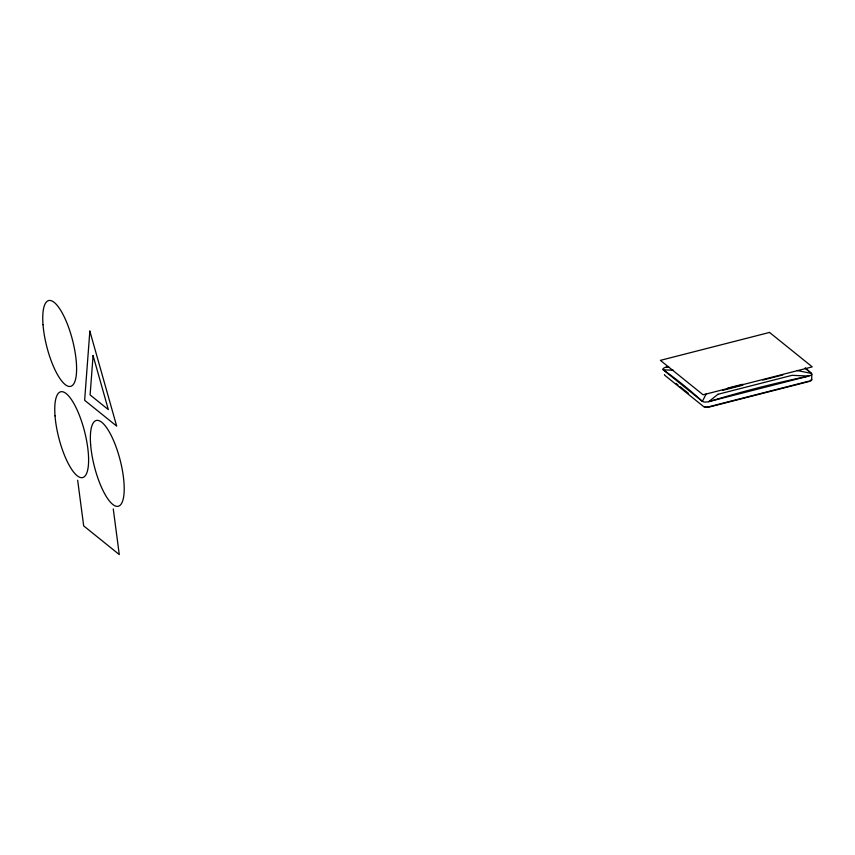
<?xml version="1.0" encoding="UTF-8"?>
<svg xmlns="http://www.w3.org/2000/svg" width="855" height="855" viewBox="0 0 855 855"><rect width="100%" height="100%" fill="white"/><g stroke="black" fill="none" stroke-linecap="round" stroke-linejoin="round"><path stroke-width="1.28" d="M811.673 380.026L811.812 374.34M706.251 393.792L702.383 401.39A1176.908 352.741 75.6 0 0 663.223 369.82A4.916 1.742 -7.5 0 1 665.992 367.223A1176.908 1042.127 -51.1 0 1 668.503 366.464M668.557 366.571L665.992 367.223L668.514 366.977M727.691 388.117L742.696 384.28M722.806 390.308L742.824 385.188M762.831 380.069L782.838 374.95M808.616 381.234L709.019 406.724A3.292 1.165 -7.5 0 1 704.744 406.542M673.419 370.247L663.223 369.82L702.383 401.39A4.916 1.742 -7.5 0 0 708.71 401.658A1176.908 1042.127 -51.1 0 1 808.755 376.061A4.916 1.742 -7.5 0 0 811.523 373.464A1176.908 352.741 75.6 0 0 805.218 367.821M797.202 370.514L811.523 373.464L805.346 368.484M676.016 383.382L678.068 385.039M680.12 386.695L688.328 393.311M113.266 508.96L119.273 554.564L83.672 525.868L77.666 480.264M664.57 374.565A4.179 1.486 -7.5 0 0 664.805 375.313L703.879 406.809A4.179 1.486 -7.5 0 0 709.255 407.044L809.087 381.49A4.179 1.486 -7.5 0 0 811.438 379.289M810.679 380.09A3.292 1.165 -7.5 0 1 810.027 380.699M89.85 331.12L84.634 400.29L116.675 426.111L89.85 331.12M93.077 355.584L90.106 394.914L108.329 409.598L93.077 355.584M717.954 394.294L708.71 401.658L808.755 376.061L792.083 375.324L717.954 394.294M769.532 332.435L660.391 360.361L703.109 394.796L812.25 366.87L769.532 332.435M90.63 444.589A44.278 13.274 75.6 0 0 118.182 506.278A44.278 13.274 75.6 0 0 112.978 439.214A44.278 13.274 75.6 0 0 90.63 444.589M55.03 415.893A44.278 13.274 75.6 0 0 82.582 477.582A44.278 13.274 75.6 0 0 77.378 410.518A44.278 13.274 75.6 0 0 55.03 415.893M43.017 324.686A44.278 13.274 75.6 0 0 70.58 386.375A44.278 13.274 75.6 0 0 65.375 319.321A44.278 13.274 75.6 0 0 43.017 324.686"/></g></svg>
